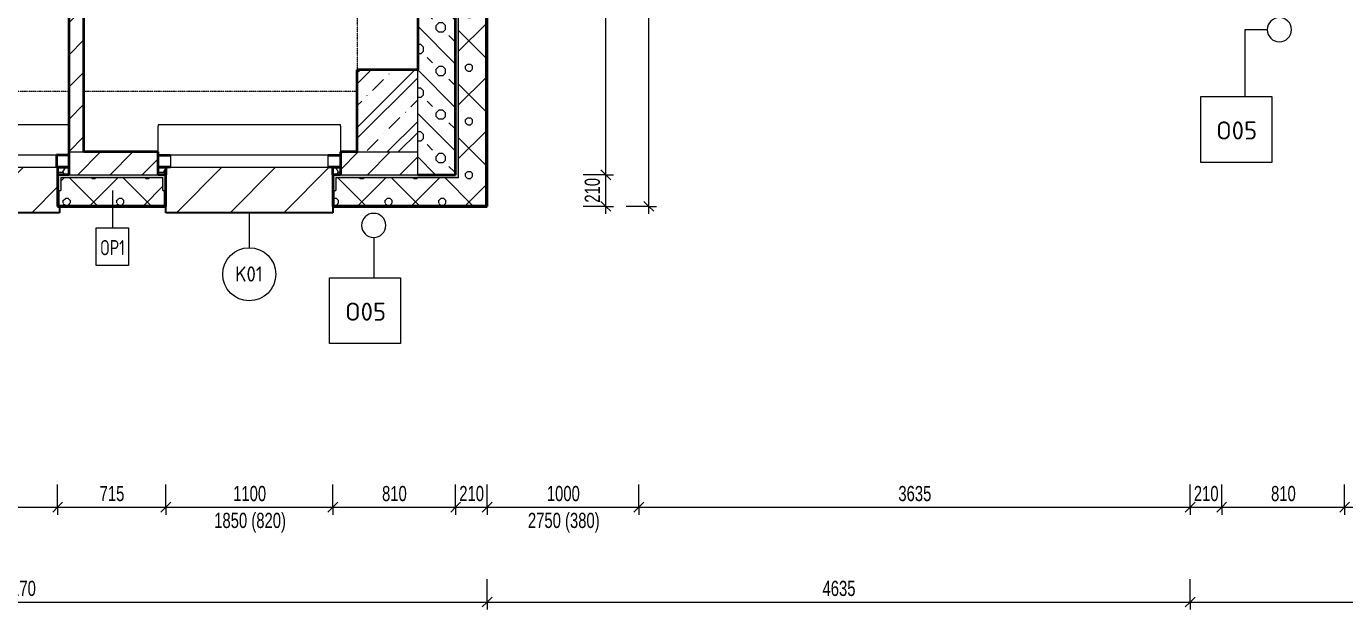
# Model space of a CAD drawing. Header units: millimetres. Extents: x 48671 to 278361, y -45352 to 20466.
# Drawn here: x 69560 to 78250, y -33091 to -29249 of the extents above; entities that cross this region are included whole.
import ezdxf

# ---------------------------------------------------------------- set-up
doc = ezdxf.new("R2010")
doc.units = ezdxf.units.MM
doc.linetypes.add('Dash dot dot', pattern=[5, 2, -1, 0, -1, 0, -1])
for name, color, linetype, lineweight in [('A-ANNO-DIMS', 211, 'Continuous', 9), ('A-ANNO-DIMS-50', 211, 'Continuous', 9), ('A-DETL', 90, 'Continuous', 13), ('A-GENM', 13, 'Continuous', 13), ('A-GLAZ', 151, 'Continuous', 13), ('A-WALL', 113, 'Continuous', 13), ('A-WALL-IDEN', 211, 'Continuous', 9), ('A-WALL-PATT', 111, 'Continuous', 35), ('E-POWR-CNDT-IDEN', 130, 'Continuous', 9), ('E-POWR-RISE', 130, 'Continuous', 13), ('Q-SPCQ', 91, 'Continuous', 13), ('Q-SPCQ-IDEN', 132, 'Continuous', 9)]:
    doc.layers.add(name, color=color, linetype=linetype, lineweight=lineweight)
doc.styles.add('Arial_1', font='arial.ttf', dxfattribs={"width": 0.7, "height": 100})
doc.styles.add('ISOCPEUR', font='isocpeur.ttf', dxfattribs={"width": 0.75, "height": 100})
doc.styles.add('ISOCPEUR_1', font='isocpeur.ttf', dxfattribs={"width": 0.9, "height": 100})
doc.styles.add('ISOCPEUR_2', font='isocpeur.ttf', dxfattribs={"height": 119.0625})
doc.dimstyles.new('Vnitřní_-_průhledné', dxfattribs={"dimscale": 304.8, "dimtxt": 102.02594, "dimasz": 0.213255, "dimexe": 0.164042, "dimexo": 0.0625, "dimgap": 0.032808, "dimtad": 1, "dimdec": 0, "dimrnd": 5, "dimzin": 0, "dimdsep": 46, "dimtxsty": 'Arial_1', "dimblk1": 'OBLIQUE', "dimblk2": 'OBLIQUE', "dimsah": 1, "dimcen": 0.09, "dimdle": 0.164042, "dimazin": 0, "dimtfac": 1, "dimtdec": 4, "dimtix": 1, "dimtmove": 0, "dimatfit": 3, "dimfxl": 0.492126, "dimfxlon": 1, "dimtvp": 1, "dimtolj": 1, "dimtzin": 0, "dimarcsym": 2})
pattern_1 = [(45, (0, 0), (-106.06602, 106.06602), [])]
pattern_2 = [(45, (0, 0), (0.0007, 353.5527), []), (315, (0, 0), (353.5527, -0.0007), []), (270, (153.68, 9.56), (176.771, -176.771), [19.139, -334.416]), (270, (199.87, 9.56), (176.771, -176.771), [19.139, -334.416]), (0, (166.57, 23.1), (176.771, 176.771), [19.139, -334.416]), (0, (166.57, -23.1), (176.771, 176.771), [19.139, -334.416]), (45, (153.68, 9.56), (0.0007, 353.5527), [19.139, -230.861]), (45, (186.35, -23.1), (0.0007, 353.5527), [19.139, -230.861]), (315, (186.35, 23.1), (353.5527, -0.0007), [19.139, -230.861]), (315, (153.68, -9.56), (353.5527, -0.0007), [19.139, -230.861])]

# ---------------------------------------------------------------- blocks, each defined once
blk = doc.blocks.new('OKNO_1k_nadsvetlik - OKNO_1k_nadsvetlik_1200 x 1850-1969517-1NP_NÁVRH B')
at = {"layer": 'A-GLAZ'}
h = blk.add_hatch(dxfattribs=at)
h.set_pattern_fill('FP_65', color=256, style=0, pattern_type=2)
h.set_pattern_definition([(0, (-71029.84, 30151.56), (75, 43.3), [50, -100]), (60, (-70979.84, 30151.56), (0.0011, 86.601905), [50, -100]), (300, (-70979.84, 30151.56), (74.9989, -43.301905), [50, -100])])
h.paths.add_polyline_path([(570, -75), (600, -75), (600, -25), (550, -25), (550, -75)])
h.paths.add_polyline_path([(-550, -75), (-550, -25), (-600, -25), (-600, -75), (-570, -75)])
at = {"layer": 'A-GLAZ', "lineweight": 35}
for p, q in [((-600, 55), (-520, 55)), ((520, 55), (600, 55)), ((-600, -25), (-550, -25)), ((-520, -25), (-600, -25)), ((-550, -25), (-550, -75)), ((600, -25), (520, -25)), ((550, -25), (600, -25)), ((550, -75), (550, -25))]:
    blk.add_line(p, q, dxfattribs=at)
at = {"layer": 'A-GLAZ'}
for p, q in [((520, 55), (-520, 55)), ((-520, 55), (-520, -25)), ((520, -25), (520, 55)), ((-520, -25), (520, -25))]:
    blk.add_line(p, q, dxfattribs=at)
blk = doc.blocks.new('parapet s nosem_vnitní - parapet s nosem_vnitní-1280362-1NP_NÁVRH B')
at = {"layer": 'A-GENM'}
for p, q in [((600, 200), (-600, 200)), ((-600, 200), (-600, 190)), ((-600, 20), (-600, 190)), ((600, 190), (600, 200)), ((600, 190), (600, 20))]:
    blk.add_line(p, q, dxfattribs=at)
blk = doc.blocks.new('parapet_ext - parapet_ext-1802165-1NP_NÁVRH B')
at = {"layer": 'Q-SPCQ'}
h = blk.add_hatch(dxfattribs=at)
h.set_pattern_fill('FP_66', color=11, style=0, pattern_type=2)
h.set_pattern_definition([(45, (-71029.84, 30176.56), (-176.7767, 176.7767), [])])
h.paths.add_polyline_path([(550, -300), (550, 0), (-550, 0), (-550, -300), (-136.4, -300)])
at = {"layer": 'Q-SPCQ', "color": 21, "lineweight": 25}
for p, q in [((-550, -300), (-550, -258)), ((550, -258), (550, -300)), ((550, -300), (-550, -300))]:
    blk.add_line(p, q, dxfattribs=at)
blk = doc.blocks.new('OKNO_3k_nadsvetlik - OKNO_3k_nadsvetlik_3490 x 1800-2144109-1NP_NÁVRH B')
at = {"layer": 'A-GLAZ'}
h = blk.add_hatch(dxfattribs=at)
h.set_pattern_fill('FP_97', color=11, style=0, pattern_type=2)
h.set_pattern_definition([(180, (68094.626, -30151.56), (-75, -43.3), [50, -100]), (240, (68044.626, -30151.56), (-0.0011, -86.601905), [50, -100]), (120, (68044.626, -30151.56), (-74.9989, 43.301905), [50, -100])])
h.paths.add_polyline_path([(-1743.6, 75), (-1745, 75), (-1745, 25), (-1671.8, 25), (-1671.8, 75), (-1691.8, 75)])
h.paths.add_polyline_path([(1745, 75), (1695, 75), (1695, 25), (1745, 25), (1745, 64.8)])
at = {"layer": 'A-GLAZ', "color": 1, "lineweight": 35}
for p, q in [((-1745, 25), (-1671.8, 25)), ((-1665, 25), (-1745, 25)), ((-1671.8, 25), (-1671.8, 75)), ((-1665, -55), (-1665, 25)), ((-555, 25), (-635, 25)), ((-635, 25), (-635, -55)), ((-555, -55), (-555, 25)), ((635, 25), (555, 25)), ((555, 25), (555, -55)), ((635, -55), (635, 25)), ((1745, 25), (1665, 25)), ((1665, 25), (1665, -55)), ((1695, 75), (1695, 25)), ((1695, 25), (1745, 25)), ((-1745, -55), (-1665, -55)), ((-635, -55), (-555, -55)), ((555, -55), (635, -55)), ((1665, -55), (1745, -55))]:
    blk.add_line(p, q, dxfattribs=at)
at = {"layer": 'A-GLAZ', "color": 11}
for p, q in [((-635, 25), (-1665, 25)), ((555, 25), (-555, 25)), ((1665, 25), (635, 25)), ((-1665, -55), (-635, -55)), ((-555, -55), (555, -55)), ((635, -55), (1665, -55))]:
    blk.add_line(p, q, dxfattribs=at)
blk = doc.blocks.new('parapet s nosem_vnitní - parapet s nosem_vnitní-2144111-1NP_NÁVRH B')
at = {"layer": 'A-GENM', "color": 11}
for p, q in [((1745, -20), (1745, -190)), ((-1745, -200), (1745, -200)), ((1745, -200), (1745, -190))]:
    blk.add_line(p, q, dxfattribs=at)
blk = doc.blocks.new('parapet_ext - parapet_ext-2144112-1NP_NÁVRH B')
at = {"layer": 'Q-SPCQ'}
h = blk.add_hatch(dxfattribs=at)
h.set_pattern_fill('FP_98', color=11, style=0, pattern_type=2)
h.set_pattern_definition([(225, (68094.63, -30176.56), (176.7767, -176.7767), [])])
h.paths.add_polyline_path([(-555, 300), (-1683.4, 300), (-1683.4, 258), (-1671.8, 258), (-1671.8, 0), (1683.4, 0), (1683.4, 50), (1668.2, 50), (1668.2, 300), (-530.6, 300)])
at = {"layer": 'Q-SPCQ', "color": 21, "lineweight": 25}
for p, q in [((-1683.4, 258), (-1683.4, 300)), ((-1683.4, 300), (1668.2, 300)), ((1683.4, 50), (1683.4, 0))]:
    blk.add_line(p, q, dxfattribs=at)
blk = doc.blocks.new('DIMBLOCK105-1NP_NÁVRH B')
at = {"layer": 'A-ANNO-DIMS-50'}
for p, q in [((72389.6, -32416.4), (72389.6, -32266.4)), ((72597.6, -32416.4), (72597.6, -32266.4)), ((72339.6, -32416.4), (72597.6, -32416.4)), ((72389.6, -32416.4), (72389.6, -32466.4)), ((72597.6, -32416.4), (72597.6, -32466.4))]:
    blk.add_line(p, q, dxfattribs=at)
at = {"layer": 'A-ANNO-DIMS-50', "lineweight": 18}
for p, q in [((72389.6, -32416.4), (72422.1, -32383.9)), ((72597.6, -32416.4), (72630.1, -32383.9)), ((72389.6, -32416.4), (72357.1, -32448.9)), ((72597.6, -32416.4), (72565.1, -32448.9))]:
    blk.add_line(p, q, dxfattribs=at)
at = {"layer": 'A-ANNO-DIMS-50', "color": 0, "insert": (72413.6, -32276.6), "char_height": 100, "width": 192.123, "attachment_point": 1, "line_spacing_factor": 0.941778, "style": 'Arial_1'}
blk.add_mtext('210', dxfattribs=at)
blk = doc.blocks.new('_Oblique')
at = {"color": 0, "linetype": 'ByBlock', "lineweight": -2}
blk.add_line((-0.5, -0.5), (0.5, 0.5), dxfattribs=at)
blk = doc.blocks.new('DIMBLOCK106-1NP_NÁVRH B')
at = {"layer": 'A-ANNO-DIMS-50'}
for p, q in [((72597.6, -32416.4), (72597.6, -32266.4)), ((73597.6, -32416.4), (73597.6, -32266.4)), ((72597.6, -32416.4), (73597.6, -32416.4)), ((72597.6, -32416.4), (72597.6, -32466.4)), ((73597.6, -32416.4), (73597.6, -32466.4))]:
    blk.add_line(p, q, dxfattribs=at)
at = {"layer": 'A-ANNO-DIMS-50', "lineweight": 18}
for p, q in [((72597.6, -32416.4), (72630.1, -32383.9)), ((73597.6, -32416.4), (73630.1, -32383.9)), ((72597.6, -32416.4), (72565.1, -32448.9)), ((73597.6, -32416.4), (73565.1, -32448.9))]:
    blk.add_line(p, q, dxfattribs=at)
at = {"layer": 'A-ANNO-DIMS-50', "color": 0, "char_height": 100, "attachment_point": 1, "line_spacing_factor": 0.941778, "style": 'Arial_1'}
for s, insert, width in [('1000', (72990.9, -32276.6), 256.164), ('2750 (380)', (72866.1, -32453.6), 555.649)]:
    blk.add_mtext(s, dxfattribs=dict(at, insert=insert, width=width))
blk = doc.blocks.new('DIMBLOCK107-1NP_NÁVRH B')
at = {"layer": 'A-ANNO-DIMS-50'}
for p, q in [((73597.6, -32416.4), (73597.6, -32266.4)), ((77231.6, -32416.4), (77231.6, -32266.4)), ((73597.6, -32416.4), (77231.6, -32416.4)), ((73597.6, -32416.4), (73597.6, -32466.4)), ((77231.6, -32416.4), (77231.6, -32466.4))]:
    blk.add_line(p, q, dxfattribs=at)
at = {"layer": 'A-ANNO-DIMS-50', "lineweight": 18}
for p, q in [((73597.6, -32416.4), (73630.1, -32383.9)), ((77231.6, -32416.4), (77264.1, -32383.9)), ((73597.6, -32416.4), (73565.1, -32448.9)), ((77231.6, -32416.4), (77199.1, -32448.9))]:
    blk.add_line(p, q, dxfattribs=at)
at = {"layer": 'A-ANNO-DIMS-50', "color": 0, "insert": (75307.9, -32276.6), "char_height": 100, "width": 256.164, "attachment_point": 1, "line_spacing_factor": 0.941778, "style": 'Arial_1'}
blk.add_mtext('3635', dxfattribs=at)
blk = doc.blocks.new('DIMBLOCK108-1NP_NÁVRH B')
at = {"layer": 'A-ANNO-DIMS-50'}
for p, q in [((77231.6, -32416.4), (77231.6, -32266.4)), ((77439.6, -32416.4), (77439.6, -32266.4)), ((77231.6, -32416.4), (77489.6, -32416.4)), ((77231.6, -32416.4), (77231.6, -32466.4)), ((77439.6, -32416.4), (77439.6, -32466.4))]:
    blk.add_line(p, q, dxfattribs=at)
at = {"layer": 'A-ANNO-DIMS-50', "lineweight": 18}
for p, q in [((77231.6, -32416.4), (77264.1, -32383.9)), ((77439.6, -32416.4), (77472.1, -32383.9)), ((77231.6, -32416.4), (77199.1, -32448.9)), ((77439.6, -32416.4), (77407.1, -32448.9))]:
    blk.add_line(p, q, dxfattribs=at)
at = {"layer": 'A-ANNO-DIMS-50', "color": 0, "insert": (77255.6, -32276.6), "char_height": 100, "width": 192.123, "attachment_point": 1, "line_spacing_factor": 0.941778, "style": 'Arial_1'}
blk.add_mtext('210', dxfattribs=at)
blk = doc.blocks.new('DIMBLOCK112-1NP_NÁVRH B')
at = {"layer": 'A-ANNO-DIMS-50'}
for p, q in [((73380.3, -30226.6), (73230.3, -30226.6)), ((73380.3, -30484.6), (73380.3, -30226.6)), ((73380.3, -30226.6), (73430.3, -30226.6)), ((73380.3, -30434.6), (73230.3, -30434.6)), ((73380.3, -30434.6), (73430.3, -30434.6))]:
    blk.add_line(p, q, dxfattribs=at)
at = {"layer": 'A-ANNO-DIMS-50', "lineweight": 18}
for p, q in [((73380.3, -30226.6), (73347.8, -30194.1)), ((73380.3, -30226.6), (73412.8, -30259.1)), ((73380.3, -30434.6), (73347.8, -30402.1)), ((73380.3, -30434.6), (73412.8, -30467.1))]:
    blk.add_line(p, q, dxfattribs=at)
at = {"layer": 'A-ANNO-DIMS-50', "color": 0, "insert": (73240.5, -30410.6), "char_height": 100, "width": 192.123, "attachment_point": 1, "rotation": 90, "line_spacing_factor": 0.941778, "style": 'Arial_1'}
blk.add_mtext('210', dxfattribs=at)
blk = doc.blocks.new('DIMBLOCK113-1NP_NÁVRH B')
at = {"layer": 'A-ANNO-DIMS-50'}
for p, q in [((73380.3, -25347.3), (73230.3, -25347.3)), ((73380.3, -30226.6), (73380.3, -25347.3)), ((73380.3, -25347.3), (73430.3, -25347.3)), ((73380.3, -30226.6), (73230.3, -30226.6)), ((73380.3, -30226.6), (73430.3, -30226.6))]:
    blk.add_line(p, q, dxfattribs=at)
at = {"layer": 'A-ANNO-DIMS-50', "lineweight": 18}
for p, q in [((73380.3, -25347.3), (73347.8, -25314.8)), ((73380.3, -25347.3), (73412.8, -25379.8)), ((73380.3, -30226.6), (73347.8, -30194.1)), ((73380.3, -30226.6), (73412.8, -30259.1))]:
    blk.add_line(p, q, dxfattribs=at)
at = {"layer": 'A-ANNO-DIMS-50', "color": 0, "insert": (73240.5, -27893.7), "char_height": 100, "width": 256.164, "attachment_point": 1, "rotation": 90, "line_spacing_factor": 0.941778, "style": 'Arial_1'}
blk.add_mtext('4880', dxfattribs=at)
blk = doc.blocks.new('DIMBLOCK116-1NP_NÁVRH B')
at = {"layer": 'A-ANNO-DIMS-50'}
for p, q in [((66411.2, -32416.4), (66411.2, -32266.4)), ((69766.4, -32416.4), (69766.4, -32266.4)), ((66411.2, -32416.4), (69766.4, -32416.4)), ((66411.2, -32416.4), (66411.2, -32466.4)), ((69766.4, -32416.4), (69766.4, -32466.4))]:
    blk.add_line(p, q, dxfattribs=at)
at = {"layer": 'A-ANNO-DIMS-50', "lineweight": 18}
for p, q in [((66411.2, -32416.4), (66443.7, -32383.9)), ((69766.4, -32416.4), (69798.9, -32383.9)), ((66411.2, -32416.4), (66378.7, -32448.9)), ((69766.4, -32416.4), (69733.9, -32448.9))]:
    blk.add_line(p, q, dxfattribs=at)
at = {"layer": 'A-ANNO-DIMS-50', "color": 0, "insert": (67982.1, -32276.6), "char_height": 100, "width": 256.164, "attachment_point": 1, "line_spacing_factor": 0.941778, "style": 'Arial_1'}
blk.add_mtext('3355', dxfattribs=at)
blk = doc.blocks.new('DIMBLOCK117-1NP_NÁVRH B')
at = {"layer": 'A-ANNO-DIMS-50'}
for p, q in [((69766.4, -32416.4), (69766.4, -32266.4)), ((70479.8, -32416.4), (70479.8, -32266.4)), ((69766.4, -32416.4), (70479.8, -32416.4)), ((69766.4, -32416.4), (69766.4, -32466.4)), ((70479.8, -32416.4), (70479.8, -32466.4))]:
    blk.add_line(p, q, dxfattribs=at)
at = {"layer": 'A-ANNO-DIMS-50', "lineweight": 18}
for p, q in [((69766.4, -32416.4), (69798.9, -32383.9)), ((70479.8, -32416.4), (70512.3, -32383.9)), ((69766.4, -32416.4), (69733.9, -32448.9)), ((70479.8, -32416.4), (70447.3, -32448.9))]:
    blk.add_line(p, q, dxfattribs=at)
at = {"layer": 'A-ANNO-DIMS-50', "color": 0, "insert": (70043.1, -32276.6), "char_height": 100, "width": 192.123, "attachment_point": 1, "line_spacing_factor": 0.941778, "style": 'Arial_1'}
blk.add_mtext('715', dxfattribs=at)
blk = doc.blocks.new('DIMBLOCK118-1NP_NÁVRH B')
at = {"layer": 'A-ANNO-DIMS-50'}
for p, q in [((70479.8, -32416.4), (70479.8, -32266.4)), ((71579.8, -32416.4), (71579.8, -32266.4)), ((70479.8, -32416.4), (71579.8, -32416.4)), ((70479.8, -32416.4), (70479.8, -32466.4)), ((71579.8, -32416.4), (71579.8, -32466.4))]:
    blk.add_line(p, q, dxfattribs=at)
at = {"layer": 'A-ANNO-DIMS-50', "lineweight": 18}
for p, q in [((70479.8, -32416.4), (70512.3, -32383.9)), ((71579.8, -32416.4), (71612.3, -32383.9)), ((70479.8, -32416.4), (70447.3, -32448.9)), ((71579.8, -32416.4), (71547.3, -32448.9))]:
    blk.add_line(p, q, dxfattribs=at)
at = {"layer": 'A-ANNO-DIMS-50', "color": 0, "char_height": 100, "attachment_point": 1, "line_spacing_factor": 0.941778, "style": 'Arial_1'}
for s, insert, width in [('1100', (70923.1, -32276.6), 256.164), ('1850 (820)', (70798.3, -32453.6), 555.649)]:
    blk.add_mtext(s, dxfattribs=dict(at, insert=insert, width=width))
blk = doc.blocks.new('DIMBLOCK119-1NP_NÁVRH B')
at = {"layer": 'A-ANNO-DIMS-50'}
for p, q in [((71579.8, -32416.4), (71579.8, -32266.4)), ((72389.6, -32416.4), (72389.6, -32266.4)), ((71579.8, -32416.4), (72389.6, -32416.4)), ((71579.8, -32416.4), (71579.8, -32466.4)), ((72389.6, -32416.4), (72389.6, -32466.4))]:
    blk.add_line(p, q, dxfattribs=at)
at = {"layer": 'A-ANNO-DIMS-50', "lineweight": 18}
for p, q in [((71579.8, -32416.4), (71612.3, -32383.9)), ((72389.6, -32416.4), (72422.1, -32383.9)), ((71579.8, -32416.4), (71547.3, -32448.9)), ((72389.6, -32416.4), (72357.1, -32448.9))]:
    blk.add_line(p, q, dxfattribs=at)
at = {"layer": 'A-ANNO-DIMS-50', "color": 0, "insert": (71904.7, -32276.6), "char_height": 100, "width": 192.123, "attachment_point": 1, "line_spacing_factor": 0.941778, "style": 'Arial_1'}
blk.add_mtext('810', dxfattribs=at)
blk = doc.blocks.new('DIMBLOCK120-1NP_NÁVRH B')
at = {"layer": 'A-ANNO-DIMS-50'}
for p, q in [((72389.6, -32416.4), (72389.6, -32266.4)), ((72597.6, -32416.4), (72597.6, -32266.4)), ((72389.6, -32416.4), (72647.6, -32416.4)), ((72389.6, -32416.4), (72389.6, -32466.4)), ((72597.6, -32416.4), (72597.6, -32466.4))]:
    blk.add_line(p, q, dxfattribs=at)
at = {"layer": 'A-ANNO-DIMS-50', "lineweight": 18}
for p, q in [((72389.6, -32416.4), (72422.1, -32383.9)), ((72597.6, -32416.4), (72630.1, -32383.9)), ((72389.6, -32416.4), (72357.1, -32448.9)), ((72597.6, -32416.4), (72565.1, -32448.9))]:
    blk.add_line(p, q, dxfattribs=at)
at = {"layer": 'A-ANNO-DIMS-50', "color": 0, "insert": (72413.6, -32276.6), "char_height": 100, "width": 192.123, "attachment_point": 1, "line_spacing_factor": 0.941778, "style": 'Arial_1'}
blk.add_mtext('210', dxfattribs=at)
blk = doc.blocks.new('DIMBLOCK121-1NP_NÁVRH B')
at = {"layer": 'A-ANNO-DIMS-50'}
for p, q in [((77231.6, -32416.4), (77231.6, -32266.4)), ((77439.6, -32416.4), (77439.6, -32266.4)), ((77181.6, -32416.4), (77439.6, -32416.4)), ((77231.6, -32416.4), (77231.6, -32466.4)), ((77439.6, -32416.4), (77439.6, -32466.4))]:
    blk.add_line(p, q, dxfattribs=at)
at = {"layer": 'A-ANNO-DIMS-50', "lineweight": 18}
for p, q in [((77231.6, -32416.4), (77264.1, -32383.9)), ((77439.6, -32416.4), (77472.1, -32383.9)), ((77231.6, -32416.4), (77199.1, -32448.9)), ((77439.6, -32416.4), (77407.1, -32448.9))]:
    blk.add_line(p, q, dxfattribs=at)
at = {"layer": 'A-ANNO-DIMS-50', "color": 0, "insert": (77255.6, -32276.6), "char_height": 100, "width": 192.123, "attachment_point": 1, "line_spacing_factor": 0.941778, "style": 'Arial_1'}
blk.add_mtext('210', dxfattribs=at)
blk = doc.blocks.new('DIMBLOCK122-1NP_NÁVRH B')
at = {"layer": 'A-ANNO-DIMS-50'}
for p, q in [((77439.6, -32416.4), (77439.6, -32266.4)), ((78249.6, -32416.4), (78249.6, -32266.4)), ((77439.6, -32416.4), (78249.6, -32416.4)), ((77439.6, -32416.4), (77439.6, -32466.4)), ((78249.6, -32416.4), (78249.6, -32466.4))]:
    blk.add_line(p, q, dxfattribs=at)
at = {"layer": 'A-ANNO-DIMS-50', "lineweight": 18}
for p, q in [((77439.6, -32416.4), (77472.1, -32383.9)), ((78249.6, -32416.4), (78282.1, -32383.9)), ((77439.6, -32416.4), (77407.1, -32448.9)), ((78249.6, -32416.4), (78217.1, -32448.9))]:
    blk.add_line(p, q, dxfattribs=at)
at = {"layer": 'A-ANNO-DIMS-50', "color": 0, "insert": (77764.6, -32276.6), "char_height": 100, "width": 192.123, "attachment_point": 1, "line_spacing_factor": 0.941778, "style": 'Arial_1'}
blk.add_mtext('810', dxfattribs=at)
blk = doc.blocks.new('DIMBLOCK123-1NP_NÁVRH B')
at = {"layer": 'A-ANNO-DIMS-50'}
for p, q in [((78249.6, -32416.4), (78249.6, -32266.4)), ((79349.6, -32416.4), (79349.6, -32266.4)), ((78249.6, -32416.4), (79349.6, -32416.4)), ((78249.6, -32416.4), (78249.6, -32466.4)), ((79349.6, -32416.4), (79349.6, -32466.4))]:
    blk.add_line(p, q, dxfattribs=at)
at = {"layer": 'A-ANNO-DIMS-50', "lineweight": 18}
for p, q in [((78249.6, -32416.4), (78282.1, -32383.9)), ((79349.6, -32416.4), (79382.1, -32383.9)), ((78249.6, -32416.4), (78217.1, -32448.9)), ((79349.6, -32416.4), (79317.1, -32448.9))]:
    blk.add_line(p, q, dxfattribs=at)
at = {"layer": 'A-ANNO-DIMS-50', "color": 0, "char_height": 100, "attachment_point": 1, "line_spacing_factor": 0.941778, "style": 'Arial_1'}
for s, insert, width in [('1100', (78692.9, -32276.6), 256.164), ('1850 (1160)', (78541.4, -32453.6), 619.69)]:
    blk.add_mtext(s, dxfattribs=dict(at, insert=insert, width=width))
blk = doc.blocks.new('DIMBLOCK153-1NP_NÁVRH B')
at = {"layer": 'A-ANNO-DIMS-50'}
for p, q in [((66426.4, -33041.3), (66426.4, -32891.3)), ((72597.6, -33041.3), (72597.6, -32891.3)), ((66426.4, -33041.3), (72597.6, -33041.3)), ((66426.4, -33041.3), (66426.4, -33091.3)), ((72597.6, -33041.3), (72597.6, -33091.3))]:
    blk.add_line(p, q, dxfattribs=at)
at = {"layer": 'A-ANNO-DIMS-50', "lineweight": 18}
for p, q in [((66426.4, -33041.3), (66458.9, -33008.8)), ((72597.6, -33041.3), (72630.1, -33008.8)), ((66426.4, -33041.3), (66393.9, -33073.8)), ((72597.6, -33041.3), (72565.1, -33073.8))]:
    blk.add_line(p, q, dxfattribs=at)
at = {"layer": 'A-ANNO-DIMS-50', "color": 0, "insert": (69405.3, -32901.5), "char_height": 100, "width": 256.164, "attachment_point": 1, "line_spacing_factor": 0.941778, "style": 'Arial_1'}
blk.add_mtext('6170', dxfattribs=at)
blk = doc.blocks.new('DIMBLOCK154-1NP_NÁVRH B')
at = {"layer": 'A-ANNO-DIMS-50'}
for p, q in [((72597.6, -33041.3), (72597.6, -32891.3)), ((77231.6, -33041.3), (77231.6, -32891.3)), ((72597.6, -33041.3), (77231.6, -33041.3)), ((72597.6, -33041.3), (72597.6, -33091.3)), ((77231.6, -33041.3), (77231.6, -33091.3))]:
    blk.add_line(p, q, dxfattribs=at)
at = {"layer": 'A-ANNO-DIMS-50', "lineweight": 18}
for p, q in [((72597.6, -33041.3), (72630.1, -33008.8)), ((77231.6, -33041.3), (77264.1, -33008.8)), ((72597.6, -33041.3), (72565.1, -33073.8)), ((77231.6, -33041.3), (77199.1, -33073.8))]:
    blk.add_line(p, q, dxfattribs=at)
at = {"layer": 'A-ANNO-DIMS-50', "color": 0, "insert": (74807.9, -32901.5), "char_height": 100, "width": 256.164, "attachment_point": 1, "line_spacing_factor": 0.941778, "style": 'Arial_1'}
blk.add_mtext('4635', dxfattribs=at)
blk = doc.blocks.new('DIMBLOCK155-1NP_NÁVRH B')
at = {"layer": 'A-ANNO-DIMS-50'}
for p, q in [((77231.6, -33041.3), (77231.6, -32891.3)), ((83444.6, -33041.3), (83444.6, -32891.3)), ((77231.6, -33041.3), (83444.6, -33041.3)), ((77231.6, -33041.3), (77231.6, -33091.3)), ((83444.6, -33041.3), (83444.6, -33091.3))]:
    blk.add_line(p, q, dxfattribs=at)
at = {"layer": 'A-ANNO-DIMS-50', "lineweight": 18}
for p, q in [((77231.6, -33041.3), (77264.1, -33008.8)), ((83444.6, -33041.3), (83477.1, -33008.8)), ((77231.6, -33041.3), (77199.1, -33073.8)), ((83444.6, -33041.3), (83412.1, -33073.8))]:
    blk.add_line(p, q, dxfattribs=at)
at = {"layer": 'A-ANNO-DIMS-50', "color": 0, "insert": (80231.4, -32901.5), "char_height": 100, "width": 256.164, "attachment_point": 1, "line_spacing_factor": 0.941778, "style": 'Arial_1'}
blk.add_mtext('6215', dxfattribs=at)
blk = doc.blocks.new('Popiska speciální vybavení - Popiska okna_Bublina-1426311-1NP_NÁVRH B')
at = {"layer": 'Q-SPCQ-IDEN'}
blk.add_circle((0, 0), 3.5, dxfattribs=at)
blk = doc.blocks.new('DIMBLOCK201-1NP_NÁVRH B')
at = {"layer": 'A-ANNO-DIMS-50'}
for p, q in [((73663.6, -25347.3), (73513.6, -25347.3)), ((73663.6, -30484.6), (73663.6, -25297.3)), ((73663.6, -25347.3), (73713.6, -25347.3)), ((73663.6, -30434.6), (73513.6, -30434.6)), ((73663.6, -30434.6), (73713.6, -30434.6))]:
    blk.add_line(p, q, dxfattribs=at)
at = {"layer": 'A-ANNO-DIMS-50', "lineweight": 18}
for p, q in [((73663.6, -25347.3), (73631.1, -25314.8)), ((73663.6, -25347.3), (73696.1, -25379.8)), ((73663.6, -30434.6), (73631.1, -30402.1)), ((73663.6, -30434.6), (73696.1, -30467.1))]:
    blk.add_line(p, q, dxfattribs=at)
at = {"layer": 'A-ANNO-DIMS-50', "color": 0, "insert": (73523.8, -27997.7), "char_height": 100, "width": 256.164, "attachment_point": 1, "rotation": 90, "line_spacing_factor": 0.941778, "style": 'Arial_1'}
blk.add_mtext('5085', dxfattribs=at)

msp = doc.modelspace()

# ---------------------------------------------------------------- hatches: boundary and pattern name
at = {"layer": 'A-WALL-PATT', "lineweight": 13}
h = msp.add_hatch(dxfattribs=at)
h.set_pattern_fill('FP_21', color=256, style=0, pattern_type=2)
h.set_pattern_definition(pattern_1)
h.paths.add_polyline_path([(69939.6, -30076.6), (69939.6, -23686.6), (69839.6, -23686.6), (69839.6, -30076.6)])
h = msp.add_hatch(dxfattribs=at)
h.set_pattern_fill('FP_16', color=256, angle=45, style=0, pattern_type=2)
h.set_pattern_definition([(135, (72389.63, -27486.08), (-143.684, -143.684), []), (90, (72322.32, -27257.13), (-143.684, 143.684), [25.4, -261.968]), (135, (72322.32, -27231.73), (-143.684, -143.684), [25.4, -177.8]), (180, (72304.36, -27213.77), (-143.684, -143.684), [25.4, -261.968]), (225, (72278.96, -27213.77), (143.684, -143.684), [25.4, -177.8]), (90, (72261, -27257.13), (-143.684, 143.684), [25.4, -261.968]), (135, (72278.96, -27275.1), (-143.684, -143.684), [25.4, -177.8]), (180, (72304.36, -27275.09), (-143.684, -143.684), [25.4, -261.968]), (225, (72322.32, -27257.13), (143.684, -143.684), [25.4, -177.8]), (135, (72237.78, -27190.55), (-143.684, -143.684), [50.8, -152.4])])
h.paths.add_polyline_path([(72389.6, -30226.6), (72389.6, -24889.3), (72139.6, -24889.3), (72139.6, -30226.6)])
msp.add_hatch(color=11, dxfattribs=at).paths.add_polyline_path([(72409.6, -30226.6), (72409.6, -25159.3), (72389.6, -25159.3), (72389.6, -30226.6), (72405.6, -30226.6)])
h = msp.add_hatch(dxfattribs=at)
h.set_pattern_fill('FP_8', color=11, style=0, pattern_type=2)
h.set_pattern_definition(pattern_2)
h.paths.add_polyline_path([(72409.6, -30246.6), (72589.6, -30246.6), (72589.6, -25339.3), (72409.6, -25339.3), (72409.6, -30226.6)])
h = msp.add_hatch(dxfattribs=at)
h.set_pattern_fill('FP_28', color=256, angle=45, style=0, pattern_type=2)
h.set_pattern_definition([(45, (0, 0), (-179.6051, 179.6051), []), (45, (71.84, -5e-14), (-179.6051, 179.6051), []), (45, (215.53, -2e-13), (-107.7631, 251.4472), [101.6, -50.8, 1.676, -49.124])])
h.paths.add_polyline_path([(72139.6, -30076.6), (72139.6, -29535.6), (71739.6, -29535.6), (71739.6, -30076.6)])
h = msp.add_hatch(dxfattribs=at)
h.set_pattern_fill('FP_21', color=256, style=0, pattern_type=2)
h.set_pattern_definition(pattern_1)
h.paths.add_polyline_path([(72139.6, -30226.6), (72139.6, -30076.6), (71629.8, -30076.6), (71629.8, -30226.6), (71649.5, -30226.6)])
h.paths.add_polyline_path([(70429.8, -30226.6), (70429.8, -30076.6), (69839.6, -30076.6), (69839.6, -30226.6), (70137.4, -30226.6)])
h.paths.add_polyline_path([(65978.9, -30226.6), (66239.6, -30226.6), (66239.6, -30076.6), (65649.6, -30076.6), (65649.6, -30226.6)])
h.paths.add_polyline_path([(63249.6, -30226.6), (63249.6, -30076.6), (62649.6, -30076.6), (62649.6, -30226.6)])
h.paths.add_polyline_path([(59649.6, -30226.6), (60249.6, -30226.6), (60249.6, -30076.6), (59649.6, -30076.6), (59649.6, -30216.4)])
h.paths.add_polyline_path([(56649.6, -30226.6), (57249.6, -30226.6), (57249.6, -30076.6), (56649.6, -30076.6), (56649.6, -30216.4)])
h.paths.add_polyline_path([(55449.6, -30226.6), (55449.6, -30076.6), (55149.6, -30076.6), (55149.6, -30226.6)])
h.paths.add_polyline_path([(53896.4, -30226.6), (54249.6, -30226.6), (54249.6, -30076.6), (53741.4, -30076.6), (53741.4, -30226.6), (53881.7, -30226.6)])
at = {"layer": 'A-WALL-PATT'}
h = msp.add_hatch(color=11, dxfattribs=at)
h.paths.add_polyline_path([(71599.8, -30330.6), (71599.8, -30246.6), (72409.6, -30246.6), (72409.6, -30226.6), (71579.8, -30226.6), (71579.8, -30330.6), (71587.8, -30330.6)])
h.paths.add_polyline_path([(70471.8, -30330.6), (70479.8, -30330.6), (70479.8, -30226.6), (69766.4, -30226.6), (69766.4, -30330.6), (69786.4, -30330.6), (69786.4, -30246.6), (70459.8, -30246.6), (70459.8, -30330.6)])
at = {"layer": 'A-WALL-PATT', "lineweight": 13}
h = msp.add_hatch(dxfattribs=at)
h.set_pattern_fill('FP_8', color=11, style=0, pattern_type=2)
h.set_pattern_definition(pattern_2)
h.paths.add_polyline_path([(72589.6, -30426.6), (72589.6, -30246.6), (71599.8, -30246.6), (71599.8, -30330.6), (71587.8, -30330.6), (71587.8, -30426.6), (72405.6, -30426.6)])
h.paths.add_polyline_path([(70137.4, -30426.6), (70471.8, -30426.6), (70471.8, -30330.6), (70459.8, -30330.6), (70459.8, -30246.6), (69786.4, -30246.6), (69786.4, -30330.6), (69774.4, -30330.6), (69774.4, -30426.6)])

# ---------------------------------------------------------------- linework, layer by layer
at = {"layer": 'A-DETL', "linetype": 'Dash dot dot'}
for p, q in [((71740, -23937.5), (71740, -29537.5)), ((66144.3, -29676.6), (69839.6, -29676.6)), ((69939.6, -29676.6), (71739.6, -29676.6))]:
    msp.add_line(p, q, dxfattribs=at)
at = {"layer": 'A-WALL', "lineweight": 35}
for p, q in [((69839.6, -23686.6), (69839.6, -30226.6)), ((69939.6, -30076.6), (69939.6, -24894.3)), ((72139.6, -24894.3), (72139.6, -29535.6)), ((72389.6, -30226.6), (72389.6, -25139.3)), ((72139.6, -29535.6), (71739.6, -29535.6)), ((71739.6, -29535.6), (71739.6, -30076.6)), ((70429.8, -30076.6), (69939.6, -30076.6)), ((70429.8, -30226.6), (70429.8, -30076.6)), ((71739.6, -30076.6), (71629.8, -30076.6)), ((71629.8, -30076.6), (71629.8, -30226.6)), ((72139.6, -30226.6), (72389.6, -30226.6))]:
    msp.add_line(p, q, dxfattribs=at)
at = {"layer": 'A-WALL', "color": 1, "lineweight": 35}
for p, q in [((72597.6, -30434.6), (72597.6, -25069.3)), ((69839.6, -30226.6), (69766.4, -30226.6)), ((69766.4, -30226.6), (69766.4, -30434.6)), ((70479.8, -30226.6), (70429.8, -30226.6)), ((70479.8, -30434.6), (70479.8, -30226.6)), ((71629.8, -30226.6), (71579.8, -30226.6)), ((71579.8, -30226.6), (71579.8, -30434.6)), ((69766.4, -30434.6), (70479.8, -30434.6)), ((71579.8, -30434.6), (72597.6, -30434.6))]:
    msp.add_line(p, q, dxfattribs=at)
at = {"layer": 'A-WALL', "color": 10}
for p, q in [((72409.6, -30246.6), (72409.6, -25159.3)), ((72589.6, -30426.6), (72589.6, -25243.3)), ((72594.6, -30431.6), (72594.6, -25243.3)), ((69786.4, -30246.6), (69786.4, -30330.6)), ((70459.8, -30246.6), (69786.4, -30246.6)), ((70459.8, -30330.6), (70459.8, -30246.6)), ((71599.8, -30246.6), (71599.8, -30330.6)), ((72409.6, -30246.6), (71599.8, -30246.6)), ((69766.4, -30330.6), (69786.4, -30330.6)), ((69769.4, -30330.6), (69769.4, -30431.6)), ((69774.4, -30330.6), (69774.4, -30426.6)), ((70459.8, -30330.6), (70479.8, -30330.6)), ((70471.8, -30426.6), (70471.8, -30330.6)), ((70476.8, -30431.6), (70476.8, -30330.6)), ((71579.8, -30330.6), (71599.8, -30330.6)), ((71582.8, -30330.6), (71582.8, -30431.6)), ((71587.8, -30330.6), (71587.8, -30426.6)), ((69769.4, -30431.6), (70476.8, -30431.6)), ((69774.4, -30426.6), (70471.8, -30426.6)), ((71582.8, -30431.6), (72594.6, -30431.6)), ((71587.8, -30426.6), (72589.6, -30426.6))]:
    msp.add_line(p, q, dxfattribs=at)
at = {"layer": 'A-WALL'}
for p, q in [((72139.6, -30226.6), (72139.6, -29535.6)), ((69839.6, -30076.6), (69939.6, -30076.6)), ((71739.6, -30076.6), (72139.6, -30076.6)), ((69839.6, -30226.6), (70429.8, -30226.6)), ((71629.8, -30226.6), (72139.6, -30226.6))]:
    msp.add_line(p, q, dxfattribs=at)
at = {"layer": 'A-WALL-IDEN'}
msp.add_line((70127.6, -30330.6), (70127.6, -30576.2), dxfattribs=at)
at = {"layer": 'A-WALL-IDEN', "flags": 128}
msp.add_lwpolyline([(70020.6, -30576.2), (70234.5, -30576.2), (70234.5, -30824.7), (70020.6, -30824.7)], close=True, dxfattribs=at)
at = {"layer": 'E-POWR-CNDT-IDEN'}
for p, q in [((77591.4, -29270.8), (77591.4, -29710.7)), ((77740.1, -29270.8), (77591.4, -29270.8)), ((71849.6, -30639.7), (71849.6, -30904.5))]:
    msp.add_line(p, q, dxfattribs=at)
at = {"layer": 'E-POWR-CNDT-IDEN', "flags": 128}
for points in [[(77301.1, -29710.7), (77768.8, -29710.7), (77768.8, -30145.4), (77301.1, -30145.4)], [(71559.3, -30904.5), (72027, -30904.5), (72027, -31339.2), (71559.3, -31339.2)]]:
    msp.add_lwpolyline(points, close=True, dxfattribs=at)
at = {"layer": 'E-POWR-RISE', "color": 11}
for centre, start, end in [((77819.6, -29270.8), 90, 180), ((77819.6, -29270.8), 0, 90), ((77819.6, -29270.8), 180, 270), ((77819.6, -29270.8), 270, 0), ((71849.6, -30560.2), 90, 180), ((71849.6, -30560.2), 0, 90), ((71849.6, -30560.2), 180, 270), ((71849.6, -30560.2), 270, 0)]:
    msp.add_arc(centre, 79.5, start, end, dxfattribs=at)
at = {"layer": 'Q-SPCQ-IDEN'}
msp.add_line((71029.8, -30476.6), (71029.8, -30706.9), dxfattribs=at)

# ---------------------------------------------------------------- block references
at = {"layer": 'A-GENM', "color": 11, "rotation": 180}
msp.add_blockref('parapet s nosem_vnitní - parapet s nosem_vnitní-2144111-1NP_NÁVRH B', (68094.6, -30096.6), dxfattribs=at)
at = {"layer": 'A-GENM'}
msp.add_blockref('parapet s nosem_vnitní - parapet s nosem_vnitní-1280362-1NP_NÁVRH B', (71029.8, -30096.6), dxfattribs=at)
at = {"layer": 'A-GLAZ', "color": 11, "rotation": 180}
msp.add_blockref('OKNO_3k_nadsvetlik - OKNO_3k_nadsvetlik_3490 x 1800-2144109-1NP_NÁVRH B', (68094.6, -30151.6), dxfattribs=at)
at = {"layer": 'A-GLAZ'}
msp.add_blockref('OKNO_1k_nadsvetlik - OKNO_1k_nadsvetlik_1200 x 1850-1969517-1NP_NÁVRH B', (71029.8, -30151.6), dxfattribs=at)
at = {"layer": 'Q-SPCQ', "color": 21, "lineweight": 25, "rotation": 180}
msp.add_blockref('parapet_ext - parapet_ext-2144112-1NP_NÁVRH B', (68094.6, -30176.6), dxfattribs=at)
at = {"layer": 'Q-SPCQ', "color": 21, "lineweight": 25}
msp.add_blockref('parapet_ext - parapet_ext-1802165-1NP_NÁVRH B', (71029.8, -30176.6), dxfattribs=at)
at = {"layer": 'Q-SPCQ-IDEN', "xscale": 49.99999999999998, "yscale": 49.99999999999998, "zscale": 49.99999999999998}
msp.add_blockref('Popiska speciální vybavení - Popiska okna_Bublina-1426311-1NP_NÁVRH B', (71029.8, -30881.9), dxfattribs=at)

# ---------------------------------------------------------------- texts
at = {"layer": 'A-WALL-IDEN', "insert": (70045.6, -30656.7), "char_height": 100, "width": 195.411, "attachment_point": 1, "style": 'ISOCPEUR'}
msp.add_mtext('OP1', dxfattribs=at)
at = {"layer": 'Q-SPCQ-IDEN', "insert": (70936.8, -30830.3), "char_height": 100, "width": 223.671, "attachment_point": 1, "style": 'ISOCPEUR_1'}
msp.add_mtext('K01', dxfattribs=at)

# ---------------------------------------------------------------- dimensions: what is measured, and where the dimension line sits
at = {"layer": 'A-ANNO-DIMS'}
for base, p1, p2, override, picture, middle in [((73380.3, -25347.3), (73230.3, -30226.6), (73230.3, -25347.3), {"dimpost": '<>', "dimfxl": 4879.27971}, 'DIMBLOCK113-1NP_NÁVRH B', (73319.3, -27786.9)), ((73663.6, -25347.3), (73513.6, -30434.6), (73513.6, -25347.3), {"dimpost": '<>', "dimfxl": 5087.27971}, 'DIMBLOCK201-1NP_NÁVRH B', (73602.6, -27890.9)), ((73380.3, -30226.6), (73230.3, -30434.6), (73230.3, -30226.6), {"dimpost": '<>', "dimfxl": 208}, 'DIMBLOCK112-1NP_NÁVRH B', (73319.3, -30330.6))]:
    dim = msp.add_linear_dim(base=base, p1=p1, p2=p2, angle=90, dimstyle='Vnitřní_-_průhledné', override=override, dxfattribs=at)
    dim.commit()
    dim.dimension.update_dxf_attribs({"geometry": picture, "text_midpoint": middle})
for base, p1, p2, override, picture, middle in [((69766.4, -32416.4), (66411.2, -32266.4), (69766.4, -32266.4), {"dimpost": '<>', "dimfxl": 3355.127908}, 'DIMBLOCK116-1NP_NÁVRH B', (68088.8, -32355.3)), ((70479.8, -32416.4), (69766.4, -32266.4), (70479.8, -32266.4), {"dimpost": '<>', "dimfxl": 713.460113}, 'DIMBLOCK117-1NP_NÁVRH B', (70123.1, -32355.4)), ((72389.6, -32416.4), (71579.8, -32266.4), (72389.6, -32266.4), {"dimpost": '<>', "dimfxl": 809.787949}, 'DIMBLOCK119-1NP_NÁVRH B', (71984.7, -32355.4)), ((72597.6, -32416.4), (72389.6, -32266.4), (72597.6, -32266.4), {"dimpost": '<>', "dimfxl": 208}, 'DIMBLOCK105-1NP_NÁVRH B', (72493.6, -32355.4)), ((72597.6, -32416.4), (72389.6, -32266.4), (72597.6, -32266.4), {"dimpost": '<>', "dimfxl": 208}, 'DIMBLOCK120-1NP_NÁVRH B', (72493.6, -32355.4)), ((77231.6, -32416.4), (73597.6, -32266.4), (77231.6, -32266.4), {"dimpost": '<>', "dimfxl": 3634}, 'DIMBLOCK107-1NP_NÁVRH B', (75414.6, -32355.3)), ((77439.6, -32416.4), (77231.6, -32266.4), (77439.6, -32266.4), {"dimpost": '<>', "dimfxl": 208}, 'DIMBLOCK121-1NP_NÁVRH B', (77335.6, -32355.4)), ((77439.6, -32416.4), (77231.6, -32266.4), (77439.6, -32266.4), {"dimpost": '<>', "dimfxl": 208}, 'DIMBLOCK108-1NP_NÁVRH B', (77335.6, -32355.4)), ((78249.6, -32416.4), (77439.6, -32266.4), (78249.6, -32266.4), {"dimpost": '<>', "dimfxl": 810}, 'DIMBLOCK122-1NP_NÁVRH B', (77844.6, -32355.4)), ((72597.6, -33041.3), (66426.4, -32891.3), (72597.6, -32891.3), {"dimpost": '<>', "dimfxl": 6171.248061}, 'DIMBLOCK153-1NP_NÁVRH B', (69512, -32980.3)), ((77231.6, -33041.3), (72597.6, -32891.3), (77231.6, -32891.3), {"dimpost": '<>', "dimfxl": 4634}, 'DIMBLOCK154-1NP_NÁVRH B', (74914.6, -32980.2)), ((83444.6, -33041.3), (77231.6, -32891.3), (83444.6, -32891.3), {"dimpost": '<>', "dimfxl": 6213}, 'DIMBLOCK155-1NP_NÁVRH B', (80338.1, -32980.3))]:
    dim = msp.add_linear_dim(base=base, p1=p1, p2=p2, dimstyle='Vnitřní_-_průhledné', override=override, dxfattribs=at)
    dim.commit()
    dim.dimension.update_dxf_attribs({"geometry": picture, "text_midpoint": middle})
for base, p1, p2, text, override, picture, middle in [((71579.8, -32416.4), (70479.8, -32266.4), (71579.8, -32266.4), '<>\\X1850 (820)', {"dimpost": '<>', "dimfxl": 1100}, 'DIMBLOCK118-1NP_NÁVRH B', (71029.8, -32416.4)), ((73597.6, -32416.4), (72597.6, -32266.4), (73597.6, -32266.4), '<>\\X2750 (380)', {"dimpost": '<>', "dimfxl": 1000}, 'DIMBLOCK106-1NP_NÁVRH B', (73097.6, -32416.4)), ((79349.6, -32416.4), (78249.6, -32266.4), (79349.6, -32266.4), '<>\\X1850 (1160)', {"dimpost": '<>', "dimfxl": 1100}, 'DIMBLOCK123-1NP_NÁVRH B', (78799.6, -32416.4))]:
    dim = msp.add_linear_dim(base=base, p1=p1, p2=p2, text=text, dimstyle='Vnitřní_-_průhledné', override=override, dxfattribs=at)
    dim.commit()
    dim.dimension.update_dxf_attribs({"geometry": picture, "text_midpoint": middle})

# ---------------------------------------------------------------- next in the draw order: texts
at = {"layer": 'E-POWR-CNDT-IDEN', "char_height": 119.06, "width": 316.667, "attachment_point": 1, "style": 'ISOCPEUR_2', "bg_fill": 3, "box_fill_scale": 1.25, "bg_fill_color": 256, "bg_fill_true_color": 13158600, "bg_fill_transparency": 0}
for insert in [(77402.7, -29875.1), (71660.9, -31068.9)]:
    msp.add_mtext('O05', dxfattribs=dict(at, insert=insert))

doc.saveas('drawing.dxf')
